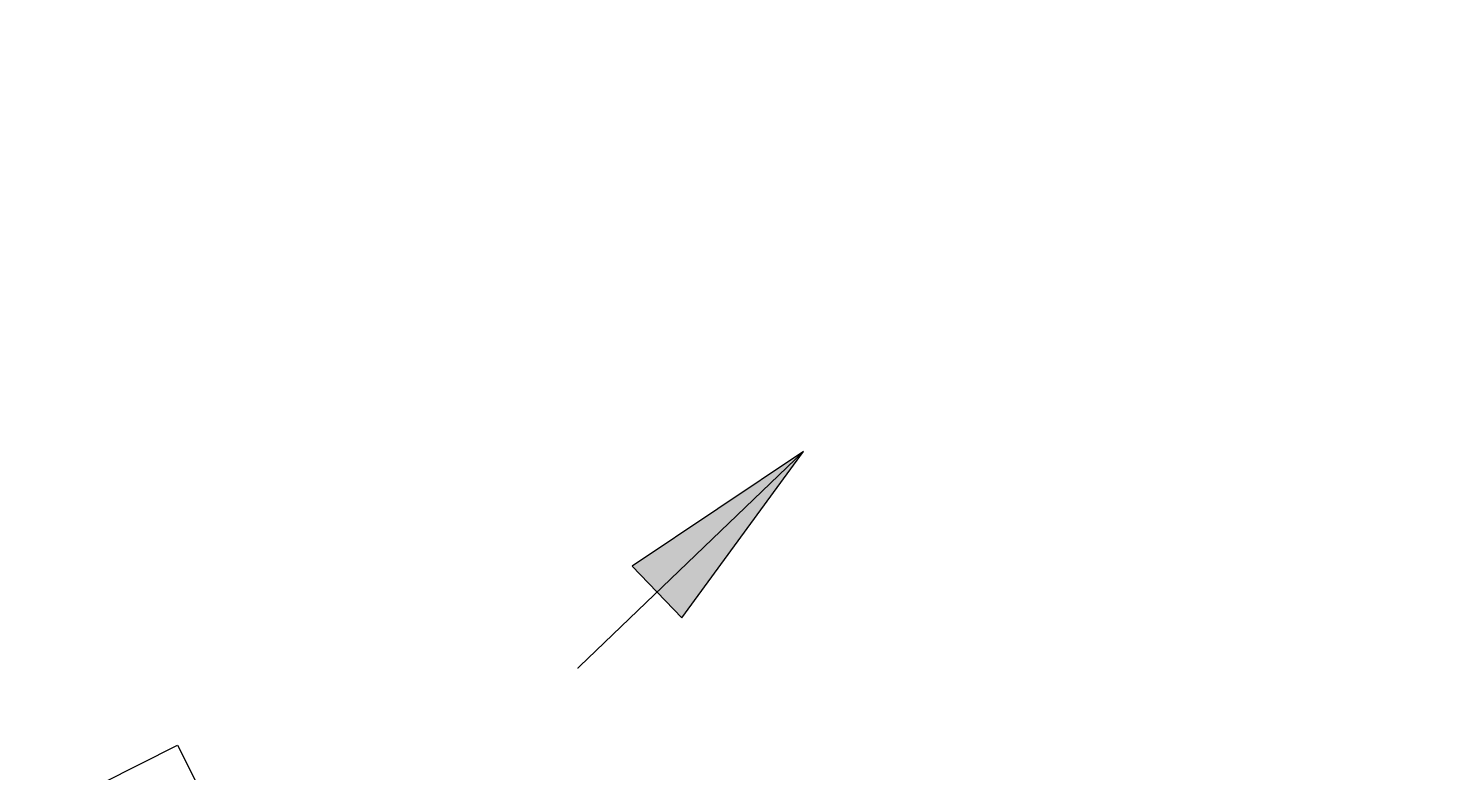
# Model space of a CAD drawing. Header units: metres. Extents: x 2682525 to 2683550, y 1250555 to 1251328.
# Drawn here: x 2683053.805 to 2683054.859, y 1250869.173 to 1250869.722 of the extents above; entities that cross this region are included whole.
import ezdxf

# ---------------------------------------------------------------- set-up
doc = ezdxf.new("R2010")
doc.units = ezdxf.units.M
doc.header["$PDMODE"] = 2
doc.header["$PDSIZE"] = -2
doc.linetypes.add('Achse', pattern=[10, 5, -2.5, 0, -2.5])
doc.linetypes.add('Verdeckt 0_75', pattern=[1.5, 0.75, -0.75])
for name, color, linetype, lineweight, true_color in [('2458 A U1_dwg-1', 9, 'Continuous', 18, 0x808080), ('_22_200 Materialien-Beton', 9, 'Continuous', 18, 0x808080), ('_22_300 Bauteile 3D-Sanitärapparate', 9, 'Continuous', 18, 0x808080), ('_22_300 Bauteile 3D-Wand Aussen', 9, 'Continuous', 18, 0x808080), ('_22_800 Beschriftung-1_20-Vermassung', 9, 'Continuous', 18, 0x808080), ('A-DETL-____-MBND-1', 7, 'Continuous', 18, 0xbf6000), ('A-DETL-____-MBND-3', 7, 'Verdeckt 0_75', 25, 0xbf6000), ('Bemassung', 9, 'Continuous', 18, 0x808080), ('P-PIPE-____-OTLN-1', 7, 'Continuous', 18, 0xbf6000)]:
    doc.layers.add(name, color=color, linetype=linetype, lineweight=lineweight, true_color=true_color)
for name, color, linetype, lineweight in [('A-____-____-DIMS', 7, 'Continuous', 9), ('A-DETL-____-MBND-2', 7, 'Verdeckt 0_75', 25), ('Bemassung-1', 7, 'Continuous', 18), ('G-____-____-DIMS', 7, 'Continuous', 9), ('G-____-____-TEXT', 7, 'Continuous', 9), ('P-PIPE-____-CNTR-1', 7, 'Achse', 25), ('P-PIPE-____-OTLN-2', 7, 'Continuous', 25)]:
    doc.layers.add(name, color=color, linetype=linetype, lineweight=lineweight)
doc.styles.add('Arial_3', font='arial.ttf', dxfattribs={"height": 125})
doc.styles.add('Arial_31', font='arial.ttf', dxfattribs={"width": 0.9, "height": 200})
doc.styles.add('ISOCP_2', font='isocp___.ttf', dxfattribs={"height": 125.8608217592593})
doc.dimstyles.new('2_0_mm_-_Arial', dxfattribs={"dimscale": 304.8, "dimtxt": 204.051879991394, "dimasz": 0.2460629921259842, "dimexe": 0.3280839895013123, "dimexo": 0.3280840109072179, "dimgap": 0.08202099737532807, "dimtad": 1, "dimdec": 1, "dimlfac": 0.001, "dimrnd": 0.09999999999999999, "dimzin": 0, "dimdsep": 46, "dimtxsty": 'Arial_31', "dimblk1": 'OBLIQUE', "dimblk2": 'OBLIQUE', "dimsah": 1, "dimcen": 0.09, "dimdle": 0.3280839895013123, "dimazin": 0, "dimtfac": 1, "dimtdec": 4, "dimtix": 1, "dimtmove": 0, "dimatfit": 3, "dimfxl": 1, "dimtvp": 1, "dimtfill": 1, "dimtolj": 1, "dimtzin": 0, "dimarcsym": 2})
doc.dimstyles.new('2_0_mm_-_Arial_1', dxfattribs={"dimscale": 304.8, "dimtxt": 204.051879991394, "dimasz": 0.2460629921259842, "dimexe": 0.3280839895013123, "dimexo": 0.3280840109072179, "dimgap": 0.08202099737532807, "dimtad": 1, "dimdec": 1, "dimlfac": 0.001, "dimrnd": 0.09999999999999999, "dimzin": 0, "dimdsep": 46, "dimtxsty": 'Arial_31', "dimblk1": 'OBLIQUE', "dimblk2": 'OBLIQUE', "dimsah": 1, "dimcen": 0.09, "dimdle": 0.3280839895013123, "dimazin": 0, "dimtfac": 1, "dimtdec": 4, "dimtix": 1, "dimtmove": 2, "dimatfit": 3, "dimfxl": 1, "dimtvp": 1, "dimtfill": 1, "dimtolj": 1, "dimtzin": 0, "dimarcsym": 2})
pattern_1 = [(18.233, (0, 0), (18.77292067800844, -56.98752011815572), []), (288.233, (0, 0), (63.31313485127099, 20.85671487326738), [])]

# ---------------------------------------------------------------- blocks, each defined once
blk = doc.blocks.new('2458 A U1_dwg_VW_SLASH-9045570-U01 Bodenplatte')
at = {"layer": 'Bemassung'}
for p, q in [((-110377.3278718338, -13557.57313197942), (-110377.3278718338, -13386.86267612273)), ((-110353.1678238682, -13523.26393502597), (-110433.4544725906, -13442.97728630356))]:
    blk.add_line(p, q, dxfattribs=at)
blk = doc.blocks.new('2458 A U1_dwg_VW_SLASH-9045572-U01 Bodenplatte')
at = {"layer": 'Bemassung'}
for p, q in [((-110433.4544725906, -13692.97728630357), (-110353.1656801751, -13773.26607871905)), ((-110377.3278718338, -13734.32608786961), (-110377.3278718338, -13861.34509799774))]:
    blk.add_line(p, q, dxfattribs=at)
blk = doc.blocks.new('2458 A U1_dwg_VW_SLASH-9045573-U01 Bodenplatte')
at = {"layer": 'Bemassung'}
for p, q in [((-110377.3278718338, -13557.57313197947), (-110377.3278718338, -13386.86267612273)), ((-110353.1678238682, -13523.26393502593), (-110433.4544725906, -13442.97728630356))]:
    blk.add_line(p, q, dxfattribs=at)
blk = doc.blocks.new('2458 A U1_dwg_VW_SLASH-9045575-U01 Bodenplatte')
at = {"layer": 'Bemassung'}
for p, q in [((-110433.4544725906, -13692.97728630357), (-110353.1656801751, -13773.26607871906)), ((-110377.3278718338, -13734.32608786959), (-110377.3278718338, -13861.34509799774))]:
    blk.add_line(p, q, dxfattribs=at)
blk = doc.blocks.new('2458 A U1_dwg_VW_SLASH-9045632-U01 Bodenplatte')
at = {"layer": 'Bemassung'}
for p, q in [((-111018.0296647685, -12919.47795186937), (-111130.2828662819, -13031.73115338273)), ((-110974.1562655252, -12975.60455262605), (-111186.3974764627, -12975.60455262605))]:
    blk.add_line(p, q, dxfattribs=at)
blk = doc.blocks.new('2458 A U1_dwg_VW_SLASH-9045912-U01 Bodenplatte')
at = {"layer": 'Bemassung'}
for p, q in [((-110377.3278718338, -13557.57313197942), (-110377.3278718338, -13386.86267612273)), ((-110353.1678238682, -13523.26393502597), (-110433.4544725906, -13442.97728630356))]:
    blk.add_line(p, q, dxfattribs=at)
blk = doc.blocks.new('2458 A U1_dwg_VW_SLASH-9045914-U01 Bodenplatte')
at = {"layer": 'Bemassung'}
for p, q in [((-110433.4544725906, -13692.97728630357), (-110353.1656801751, -13773.26607871905)), ((-110377.3278718338, -13734.32608786961), (-110377.3278718338, -13861.34509799774))]:
    blk.add_line(p, q, dxfattribs=at)
blk = doc.blocks.new('2458 A U1_dwg_VW_SLASH-9045915-U01 Bodenplatte')
at = {"layer": 'Bemassung'}
for p, q in [((-110377.3278718338, -13557.57313197947), (-110377.3278718338, -13386.86267612273)), ((-110353.1678238682, -13523.26393502593), (-110433.4544725906, -13442.97728630356))]:
    blk.add_line(p, q, dxfattribs=at)
blk = doc.blocks.new('2458 A U1_dwg_VW_SLASH-9045917-U01 Bodenplatte')
at = {"layer": 'Bemassung'}
for p, q in [((-110433.4544725906, -13692.97728630357), (-110353.1656801751, -13773.26607871906)), ((-110377.3278718338, -13734.32608786959), (-110377.3278718338, -13861.34509799774))]:
    blk.add_line(p, q, dxfattribs=at)
blk = doc.blocks.new('2458 A U1_dwg_VW_SLASH-9045974-U01 Bodenplatte')
at = {"layer": 'Bemassung'}
for p, q in [((-111018.0296647685, -12919.47795186937), (-111130.2828662819, -13031.73115338273)), ((-110974.1562655252, -12975.60455262605), (-111186.3974764627, -12975.60455262605))]:
    blk.add_line(p, q, dxfattribs=at)
blk = doc.blocks.new('2458 A U1_dwg-9041719-U01 Bodenplatte')
at = {"layer": '_22_200 Materialien-Beton'}
h = blk.add_hatch(dxfattribs=at)
h.set_pattern_fill('FP_1', color=256, style=0, pattern_type=2)
h.set_pattern_definition(pattern_1)
h.paths.add_polyline_path([(-110774.1562655253, -13749.10388706024), (-110774.1562655253, -11212.17037841453), (-110830.9312971743, -11155.39534676557), (-111074.1562655254, -11398.6203151166), (-111074.1562655253, -13449.10388706025), (-110790.3316361676, -13732.92851641797)])
h = blk.add_hatch(dxfattribs=at)
h.set_pattern_fill('FP_1', color=256, style=0, pattern_type=2)
h.set_pattern_definition(pattern_1)
h.paths.add_polyline_path([(-110774.1562655253, -13749.10388706024), (-110774.1562655253, -11212.17037841453), (-110830.9312971743, -11155.39534676557), (-111074.1562655254, -11398.6203151166), (-111074.1562655253, -13449.10388706025), (-110790.3316361676, -13732.92851641797)])
h = blk.add_hatch(dxfattribs=at)
h.set_pattern_fill('FP_1', color=256, style=0, pattern_type=2)
h.set_pattern_definition(pattern_1)
h.paths.add_polyline_path([(-110774.1562655253, -13749.10388706025), (-110362.5471169907, -13749.10388706024), (-110612.5882133938, -13499.10388706024), (-110774.1562655253, -13499.10388706024), (-110774.1562655253, -13614.25589403903)])
h.paths.add_polyline_path([(-110228.1699675613, -13749.10388706024), (-109024.2550660991, -13749.10388706021), (-109024.2550660991, -13499.10388706023), (-110228.1678238682, -13499.10388706024), (-110228.1699675613, -13733.84203601242)])
h.paths.add_polyline_path([(-110353.1657935156, -13581.73038382093), (-110353.1678238682, -13499.10388706024), (-110435.8057789931, -13499.10388706024), (-110353.9129625797, -13580.98335904137)])
h = blk.add_hatch(dxfattribs=at)
h.set_pattern_fill('FP_1', color=256, style=0, pattern_type=2)
h.set_pattern_definition(pattern_1)
h.paths.add_polyline_path([(-110774.1562655253, -13749.10388706025), (-110362.5471169907, -13749.10388706024), (-110612.5882133938, -13499.10388706024), (-110774.1562655253, -13499.10388706024), (-110774.1562655253, -13614.25589403903)])
h.paths.add_polyline_path([(-110228.1699675613, -13749.10388706024), (-109024.2550660991, -13749.10388706021), (-109024.2550660991, -13499.10388706023), (-110228.1678238682, -13499.10388706024), (-110228.1699675613, -13733.84203601242)])
h.paths.add_polyline_path([(-110353.1657935156, -13581.73038382093), (-110353.1678238682, -13499.10388706024), (-110435.8057789931, -13499.10388706024), (-110353.9129625797, -13580.98335904137)])
for p, q in [((-110353.1678238682, -13499.10388706023), (-110435.8057789931, -13499.10388706023)), ((-110435.8057789931, -13499.10388706023), (-110353.1678238682, -13499.10388706023)), ((-109024.2550660991, -13499.10388706023), (-110228.1678238682, -13499.10388706023)), ((-110228.1678238682, -13499.10388706023), (-109024.2550660991, -13499.10388706023))]:
    blk.add_line(p, q, dxfattribs=at)
at = {"layer": '_22_200 Materialien-Beton', "flags": 128}
for points in [[(-111074.1562655252, -13449.10388706024), (-111574.1562655252, -13449.10388706024), (-111074.1562655252, -13449.10388706024), (-111074.1562655252, -11398.62031511659), (-112139.1562655267, -11398.62031511659), (-112139.1562655267, -8738.618812831923), (-109024.2550660989, -8738.618812831923), (-109024.2550660989, -8148.618812577069), (-109024.2550660989, -8738.618812831915), (-112139.1562655267, -8738.618812831915), (-112139.1562655267, -11398.62031511659), (-111074.1562655252, -11398.62031511659)], [(-110612.5882133938, -13499.10388706023), (-110774.1562655253, -13499.10388706023)]]:
    blk.add_lwpolyline(points, close=True, dxfattribs=at)
for points in [[(-110362.5471169907, -13749.10388706021), (-110774.1562655253, -13749.10388706021), (-110774.1562655253, -11212.17037841453)], [(-110774.1562655253, -11212.17037841453), (-110774.1562655253, -13749.10388706024), (-110362.5471169907, -13749.10388706024)]]:
    blk.add_lwpolyline(points, dxfattribs=at)
at = {"layer": '_22_300 Bauteile 3D-Sanitärapparate'}
blk.add_line((-109924.1562655254, -13399.10388706022), (-110228.1678238682, -13399.10388706022), dxfattribs=at)
blk.add_line((-109924.1562655254, -13399.10388706022), (-110228.1678238682, -13399.10388706022), dxfattribs=at)
at = {"layer": '_22_300 Bauteile 3D-Sanitärapparate', "flags": 128}
blk.add_lwpolyline([(-110353.1678238682, -13399.10388706022), (-110524.1562655254, -13399.10388706022), (-110524.1562655254, -12799.10388706021), (-110353.1678238682, -12799.10388706021)], dxfattribs=at)
blk.add_lwpolyline([(-110353.1678238682, -13399.10388706022), (-110524.1562655254, -13399.10388706022), (-110524.1562655254, -12799.10388706021), (-110353.1678238682, -12799.10388706021)], dxfattribs=at)
at = {"layer": '_22_300 Bauteile 3D-Wand Aussen'}
for p, q in [((-110353.1678238682, -13499.10388706023), (-110435.8057789931, -13499.10388706023)), ((-110435.8057789931, -13499.10388706023), (-110353.1678238682, -13499.10388706023)), ((-109024.2550660991, -13499.10388706023), (-110228.1678238682, -13499.10388706023))]:
    blk.add_line(p, q, dxfattribs=at)
at = {"layer": '_22_300 Bauteile 3D-Wand Aussen', "flags": 128}
for points in [[(-111074.1562655252, -13449.10388706024), (-111574.1562655252, -13449.10388706024), (-111074.1562655252, -13449.10388706024), (-111074.1562655252, -11398.62031511659), (-112139.1562655267, -11398.62031511659), (-112139.1562655267, -8738.618812831923), (-109024.2550660989, -8738.618812831923), (-109024.2550660989, -8148.618812577069), (-109024.2550660989, -8738.618812831886), (-112139.1562655267, -8738.618812831886), (-112139.1562655267, -11398.62031511659), (-111074.1562655252, -11398.62031511659)], [(-110612.5882133938, -13499.10388706023), (-110774.1562655253, -13499.10388706023)]]:
    blk.add_lwpolyline(points, close=True, dxfattribs=at)
for points in [[(-110362.5471169907, -13749.10388706023), (-110774.1562655253, -13749.10388706023), (-110774.1562655253, -11212.17037841453)], [(-110774.1562655253, -11212.17037841453), (-110774.1562655253, -13749.10388706024), (-110362.5471169907, -13749.10388706024)], [(-110228.1678238682, -13499.10388706023), (-109024.2550660991, -13499.10388706023), (-109024.2550660991, -11388.61881199429), (-109024.2550660991, -13499.10388706024)]]:
    blk.add_lwpolyline(points, dxfattribs=at)
at = {"layer": '_22_800 Beschriftung-1_20-Vermassung', "flags": 128}
for points in [[(-110228.1678238682, -13253.11544540309), (-110224.1562655253, -13249.10388706021), (-110224.1562655253, -13549.10388706022), (-110224.1562655253, -13249.10388706021)], [(-110153.4455874066, -13319.81456517885), (-110224.1562655252, -13249.1038870602)]]:
    blk.add_lwpolyline(points, close=True, dxfattribs=at)
at = {"layer": 'Bemassung'}
for p, q in [((-110377.3278718339, -13499.10388706024), (-110377.3278718339, -13557.57313197949)), ((-110377.3278718339, -13557.57313197949), (-110377.3278718339, -13499.10388706024))]:
    blk.add_line(p, q, dxfattribs=at)
at = {"layer": 'Bemassung', "flags": 128}
for points in [[(-110377.3278718339, -13274.62146518524), (-110377.3278718339, -13386.86267612274), (-110377.3278718339, -11608.9957404661)], [(-110377.3278718339, -11608.9957404661), (-110377.3278718339, -13386.86267612274), (-110377.3278718339, -13274.62146518524)]]:
    blk.add_lwpolyline(points, dxfattribs=at)
for points in [[(-111074.1562655252, -12875.60455262607), (-111074.1562655252, -13446.10388706024)], [(-110435.8057789931, -13499.10388706024), (-110380.3278718337, -13499.10388706024)], [(-110435.8057789931, -13499.10388706024), (-110380.3278718337, -13499.10388706024)], [(-110377.3278718339, -13734.32608786962), (-110377.3278718339, -13749.10388706025)], [(-110477.3278718338, -13749.10388706024), (-110379.3719843205, -13749.10388706024), (-110477.3278718338, -13749.10388706024), (-110379.3719843205, -13749.10388706024)]]:
    blk.add_lwpolyline(points, close=True, dxfattribs=at)
for name in ['2458 A U1_dwg_VW_SLASH-9045632-U01 Bodenplatte', '2458 A U1_dwg_VW_SLASH-9045974-U01 Bodenplatte', '2458 A U1_dwg_VW_SLASH-9045570-U01 Bodenplatte', '2458 A U1_dwg_VW_SLASH-9045573-U01 Bodenplatte', '2458 A U1_dwg_VW_SLASH-9045912-U01 Bodenplatte', '2458 A U1_dwg_VW_SLASH-9045915-U01 Bodenplatte', '2458 A U1_dwg_VW_SLASH-9045572-U01 Bodenplatte', '2458 A U1_dwg_VW_SLASH-9045575-U01 Bodenplatte', '2458 A U1_dwg_VW_SLASH-9045914-U01 Bodenplatte', '2458 A U1_dwg_VW_SLASH-9045917-U01 Bodenplatte']:
    blk.add_blockref(name, (0, 0))
at = {"layer": 'Bemassung-1', "insert": (-110484.3611478014, -13624.1038870602), "char_height": 125.8608217592593, "width": 236.8473635522664, "attachment_point": 2, "rotation": 90, "line_spacing_factor": 1.478621465017729, "style": 'ISOCP_2'}
blk.add_mtext('25', dxfattribs=at)
blk.add_mtext('25', dxfattribs=at)
blk = doc.blocks.new('PE-HD_Abzweigung - Standard-9019924-U01 Bodenplatte')
at = {"layer": 'A-DETL-____-MBND-3'}
for points in [[(-110290.150178193, -13833.82204201042), (-110236.2842697868, -13833.18822431212), (-110228.1699675614, -13832.5619839572), (-110228.1700385898, -13532.63265318908), (-110233.3211463964, -13533.10174324462), (-110252.7421521955, -13533.61220414284), (-110300.6028243852, -13533.85626642512), (-110344.7944116048, -13533.25719184422), (-110353.1656801751, -13532.95577592775), (-110353.1656801751, -13581.73049201468), (-110290.150178193, -13733.84203601242), (-110343.9591521991, -13755.4240416174), (-110353.1656801751, -13758.65653683011), (-110353.1656801751, -13832.58268564429), (-110344.7944116048, -13833.19385733181), (-110327.981454411, -13833.56155940413), (-110290.4091376288, -13833.82140387811)], [(-110353.1656801751, -13758.48344790481), (-110348.920429579, -13757.24397578459), (-110320.538139599, -13746.24704118198), (-110290.150178193, -13733.84203601242), (-110353.9129625797, -13580.98335904137), (-110387.8794848534, -13547.02362892676), (-110393.3636758017, -13553.37811108385), (-110420.136384472, -13580.98335904137), (-110462.9599932981, -13623.34393771855), (-110476.2616695197, -13635.41197843443), (-110353.3662982827, -13758.28286991409)]]:
    blk.add_hatch(color=256, dxfattribs=at).paths.add_polyline_path(points)
at = {"layer": 'A-DETL-____-MBND-2'}
for p, q in [((-110353.1678238682, -13532.63231680674), (-110353.1678238682, -13581.80178442477)), ((-110290.6678238681, -13832.57233480072), (-110290.6678238681, -13532.63231680672)), ((-110228.1678238683, -13832.57233480074), (-110228.1678238683, -13532.63231680674)), ((-110353.1137344988, -13581.7793945031), (-110387.8852898005, -13547.01479233992)), ((-110290.6678238681, -13732.59232880272), (-110432.0750442895, -13591.21338505723)), ((-110476.2647987788, -13635.41197777456), (-110353.1588959468, -13758.49326357703)), ((-110353.1678238682, -13758.47171282806), (-110353.1678238682, -13832.57233480074))]:
    blk.add_line(p, q, dxfattribs=at)
for centre, major_axis, ratio, start_param, end_param in [((-110290.6678238681, -13532.63231680672), (62.49999999999677, 0), 0.01999600119960337, 0.008282425498080974, 3.149875079087866), ((-110290.6678238681, -13532.63231680672), (62.50000000001121, 0), 0.01999600119959876, 3.149875079087868, 6.291467732677669), ((-110432.0750442895, -13591.21338505723), (44.18975448912788, 44.19859271731877), 0.01999517322623694, 6.274900882260734, 9.416493535857738), ((-110432.0750442895, -13591.21338505723), (44.18975448911333, 44.19859271731693), 0.01999517322621888, 3.133308228670961, 6.274900882253545), ((-110290.6678238681, -13832.57233480072), (62.50000000001133, 0), 0.01999600119959872, 0.008282425498082903, 3.149875079087868), ((-110290.6678238681, -13832.57233480072), (62.49999999999665, 0), 0.01999600119963252, 3.149875079087854, 6.291467732677655)]:
    blk.add_ellipse(centre, major_axis=major_axis, ratio=ratio, start_param=start_param, end_param=end_param, dxfattribs=at)
for points, knots in [([(-110291.1854695433, -13731.34262159304), (-110293.8112183917, -13724.968843835), (-110299.10360381, -13712.24545449531), (-110306.9812863821, -13693.21019144112), (-110314.8175106456, -13674.29512164747), (-110321.2838351599, -13658.7006514372), (-110326.3807245657, -13646.36545395413), (-110330.1762812046, -13637.23220867282), (-110333.2830313535, -13629.71494430663), (-110335.720573181, -13623.77904323446), (-110337.5562672698, -13619.41915872883), (-110339.3525776802, -13615.09639891781), (-110341.0905505662, -13610.8018645804), (-110342.5181492149, -13607.31870662079), (-110343.5093904784, -13604.95829612046), (-110344.073310946, -13603.63475660221), (-110344.4957913156, -13602.65967944909), (-110344.9140700906, -13601.68709465957), (-110345.461802181, -13600.37710908456), (-110346.3982449808, -13598.07698911722), (-110347.6758253305, -13594.83673761404), (-110348.8741645125, -13591.86202572315), (-110349.7744209783, -13589.7566608595), (-110350.4166498539, -13588.35740760665), (-110351.0148823253, -13587.11738951307), (-110351.7372267581, -13585.60890081351), (-110352.7512667622, -13583.45398860663), (-110353.1678562254, -13582.28252644726), (-110353.1678267498, -13581.80180593887)], [0, 0, 0, 0, 0.1111111111111111, 0.2222222222222222, 0.3333333333333333, 0.4444444444444444, 0.5, 0.5555555555555556, 0.6111111111111112, 0.6388888888888888, 0.6666666666666666, 0.6944444444444444, 0.7222222222222222, 0.75, 0.7638888888888888, 0.7708333333333333, 0.7777777777777778, 0.7847222222222223, 0.7916666666666667, 0.8055555555555556, 0.8333333333333333, 0.861111111111111, 0.875, 0.8888888888888888, 0.9027777777777777, 0.9166666666666666, 0.9444444444444444, 0.9973039770543993, 0.9973039770543993, 0.9973039770543993, 0.9973039770543993]), ([(-110353.165680175, -13581.73049201466), (-110353.1361489676, -13582.34752793635), (-110352.6372392559, -13583.73763775614), (-110351.5061902743, -13586.16667222593), (-110350.7364120223, -13587.78967629534), (-110350.1040079862, -13589.11219184381), (-110349.429271608, -13590.58992515039), (-110348.4880137872, -13592.7942760414), (-110347.2422493695, -13595.88348257939), (-110345.9213253678, -13599.22837491489), (-110344.9561438998, -13601.59787616486), (-110344.3923862289, -13602.94655091384), (-110343.9622444713, -13603.94777547684), (-110343.5281418329, -13604.95091126894), (-110342.949158971, -13606.31081462373), (-110341.9325570705, -13608.73245111784), (-110340.4712956274, -13612.29687825213), (-110338.6961557254, -13616.68114170378), (-110336.8648223226, -13621.08845449801), (-110334.9964145857, -13625.52731673648), (-110332.518982669, -13631.55952100306), (-110329.367342633, -13639.18515914354), (-110325.5250678372, -13648.43119203273), (-110320.3747283234, -13660.89542949161), (-110313.8559423466, -13676.61655287593), (-110305.9766675817, -13695.63555577401), (-110298.073828777, -13714.73155134624), (-110292.7759270412, -13727.46825825437), (-110290.1501781928, -13733.84203601241)], [0, 0, 0, 0, 0.05555555555555555, 0.08333333333333333, 0.09722222222222221, 0.1111111111111111, 0.125, 0.1388888888888889, 0.1666666666666667, 0.1944444444444444, 0.2083333333333333, 0.2152777777777778, 0.2222222222222222, 0.2291666666666667, 0.2361111111111111, 0.25, 0.2777777777777778, 0.3055555555555556, 0.3333333333333333, 0.361111111111111, 0.3888888888888888, 0.4444444444444444, 0.5, 0.5555555555555556, 0.6666666666666666, 0.7777777777777778, 0.8888888888888888, 1, 1, 1, 1]), ([(-110353.165680175, -13758.48344790479), (-110353.2285746149, -13758.32386875142), (-110350.5436250361, -13756.86894381608), (-110338.0161833797, -13751.18118723043), (-110321.0654000371, -13743.87745642776), (-110304.2910932113, -13736.78222693213), (-110295.5487516905, -13733.16727948113), (-110291.1854695433, -13731.34262159304)], [0, 0, 0, 0, 0.2222222222222222, 0.4444444444444444, 0.7222222222222222, 0.8611111111111112, 1, 1, 1, 1]), ([(-110290.1501781928, -13733.84203601241), (-110293.6408039106, -13735.30176232288), (-110300.644201813, -13738.16932713844), (-110310.9010340987, -13742.36480324899), (-110320.6659347271, -13746.30600155567), (-110329.664064584, -13749.89343761934), (-110337.6139509723, -13753.00957016025), (-110345.3309291373, -13755.96176391342), (-110351.456817892, -13758.17589631833), (-110353.118509345, -13758.59152445451), (-110353.165680175, -13758.48344790479)], [0, 0, 0, 0, 0.1111111111111111, 0.2222222222222222, 0.3333333333333333, 0.4444444444444444, 0.5555555555555556, 0.6666666666666666, 0.8333333333333333, 1, 1, 1, 1])]:
    blk.add_open_spline(points, degree=3, knots=knots, dxfattribs=at)
blk.add_open_spline([(-110353.1678267485, -13581.80178814136), (-110353.1678249018, -13581.77727599078), (-110353.1671129308, -13581.75351058614), (-110353.165680175, -13581.73049201466)], degree=3, dxfattribs=at)
blk = doc.blocks.new('PE-HD_Bogen - Standard-9019949-U01 Bodenplatte')
at = {"layer": 'A-DETL-____-MBND-3'}
for points in [[(-110533.7834317813, -13489.49182249011), (-110523.4117034961, -13476.98799773793), (-110515.8774602003, -13463.20768500622), (-110511.6941481237, -13449.08998983461), (-110511.1468530709, -13435.59700981842), (-110514.2728722955, -13423.64826924758), (-110520.8591727531, -13414.05805504574), (-110540.89706015, -13394.173743021), (-110534.6716356849, -13403.23849105388), (-110531.5456164604, -13415.18723162473), (-110532.0929115131, -13428.68021164091), (-110536.2762235898, -13442.79790681253), (-110543.8104668856, -13456.57821954424), (-110554.1821951708, -13469.08204429641), (-110536.2762235898, -13486.9976846386)], [(-110533.2975976034, -13489.97770839922), (-110495.3185092098, -13451.09033333291), (-110490.0087024533, -13444.91181027446), (-110520.0836847335, -13415.18723162473), (-110514.2728722955, -13423.64826924758), (-110511.1468530709, -13435.59700981842), (-110512.2868837659, -13451.09033333291), (-110516.8164017817, -13464.92503180813), (-110524.6730556875, -13478.50864370148), (-110533.5605812934, -13489.714738684)], [(-110504.4444849879, -13518.8250505035), (-110466.6255882166, -13480.11417249162), (-110461.1555898378, -13473.75915237875), (-110490.0087024533, -13444.91181027446), (-110491.2813481215, -13446.6422415372), (-110509.3160645732, -13465.69159218848), (-110533.2975976034, -13489.97770839922), (-110521.8912194323, -13501.38180533872)], [(-110587.6851684523, -13512.15179156872), (-110574.1874209425, -13511.59670738739), (-110560.0668771891, -13507.40660885751), (-110544.7653448496, -13498.60525749306), (-110533.7834317813, -13489.49182249011), (-110554.1821951708, -13469.08204429641), (-110566.6845923029, -13479.45726607574), (-110580.4656405786, -13486.99683066382), (-110594.586184332, -13491.18692919369), (-110608.0839318417, -13491.74201337501), (-110620.0390339211, -13488.62425513816), (-110629.6367701201, -13482.04612455461), (-110608.0839318417, -13503.24688670171), (-110599.6402705317, -13509.03403333186), (-110589.8136490933, -13511.59670738739)], [(-110549.5344238153, -13562.15700008131), (-110547.7956337423, -13560.87534772576), (-110535.9548781373, -13549.82447839431), (-110504.4444849879, -13518.8250505035), (-110533.5605812934, -13490.23936738602), (-110572.0170162134, -13527.82161213763), (-110578.3875364308, -13533.30965797703), (-110555.0235674623, -13556.66895424191)]]:
    blk.add_hatch(color=256, dxfattribs=at).paths.add_polyline_path(points)
h = blk.add_hatch(color=256, dxfattribs=at)
h.paths.add_polyline_path([(-110594.6001037029, -13491.1875016168), (-110594.586184332, -13491.18692919369), (-110594.5575844805, -13491.17490598645)])
h.paths.add_polyline_path([(-110580.4802021997, -13487.00115164668), (-110580.4656405786, -13486.99683066382), (-110573.5890863432, -13483.23469125585)])
h.paths.add_polyline_path([(-110566.698803824, -13479.46504115051), (-110566.6845923029, -13479.45726607574), (-110566.6943993729, -13479.46138890955)])
h.paths.add_polyline_path([(-110554.1950881, -13469.09274360459), (-110554.1821951708, -13469.08204429641), (-110549.006844896, -13462.842807104)])
h.paths.add_polyline_path([(-110543.8211625911, -13456.59111394565), (-110543.8104668856, -13456.57821954424), (-110543.8185068622, -13456.5862612506)])
h.paths.add_polyline_path([(-110536.283993177, -13442.81211757507), (-110536.2762235898, -13442.79790681253), (-110536.2817541778, -13442.80457431308)])
h.paths.add_polyline_path([(-110532.0972254976, -13428.69477032454), (-110532.0929115131, -13428.68021164091), (-110532.0967340605, -13428.68281708773)])
h.paths.add_polyline_path([(-110531.5461808511, -13415.20114607926), (-110531.5456164604, -13415.18723162473), (-110532.0977976615, -13413.08698777166)])
h.paths.add_polyline_path([(-110534.6684120195, -13403.25081303221), (-110534.6716356849, -13403.23849105388), (-110534.6707292948, -13403.247433509)])
h = blk.add_hatch(color=256, dxfattribs=at)
h.paths.add_polyline_path([(-110560.0668771891, -13507.40660885751), (-110560.0668771891, -13507.40800452227), (-110563.7353605786, -13511.59670738739)])
h.paths.add_polyline_path([(-110578.3875364308, -13533.30965797703), (-110576.6487463577, -13532.02800562147), (-110557.5874716959, -13513.97328561563), (-110533.2977053725, -13489.97769211202), (-110534.0520512713, -13489.714738684), (-110546.2859679536, -13499.86737124777), (-110560.0668771891, -13507.40660885751), (-110574.1874209425, -13511.59670738739), (-110587.6851684523, -13512.15179156872), (-110599.6402705317, -13509.03403333186), (-110608.0839318417, -13503.58397424341), (-110579.6318769175, -13532.02800562147)])
at = {"layer": 'A-DETL-____-MBND-2'}
for p, q in [((-110520.8424888936, -13414.0747353167), (-110541.2412522831, -13393.66495712301)), ((-110552.27117911, -13471.04128899982), (-110585.4473531312, -13437.84720070331)), ((-110461.1552529975, -13473.75948285283), (-110490.0083656129, -13444.91214074856)), ((-110552.27117911, -13471.04128899982), (-110505.3450068264, -13517.95807623001)), ((-110629.6534539796, -13482.02944428366), (-110609.2546905902, -13502.43922247735)), ((-110578.3878732711, -13533.30932750295), (-110549.5347606557, -13562.15666960723))]:
    blk.add_line(p, q, dxfattribs=at)
at = {"layer": 'A-DETL-____-MBND-2', "flags": 128}
for points in [[(-110520.8591727531, -13414.05805504575), (-110507.6082771644, -13427.31301828673), (-110491.9731870657, -13442.9476860539), (-110490.0087024532, -13444.91181027447)], [(-110578.3875364307, -13533.30965797703), (-110594.1784468518, -13517.51972286433), (-110607.818072446, -13503.8765577946), (-110609.2380067307, -13502.45590274832)]]:
    blk.add_lwpolyline(points, dxfattribs=at)
at = {"layer": 'A-DETL-____-MBND-2'}
for centre, major_axis, ratio, start_param, end_param in [((-110585.4473531312, -13437.84720070331), (44.20610084828579, 44.18224358032273), 0.7071067811866492, 4.712922806462963, 7.854515460052598), ((-110585.4473531312, -13437.84720070331), (44.20610084827459, 44.18224358033576), 0.7071067811864702, 1.571330152872817, 4.712922806462769), ((-110505.3450068264, -13517.95807623001), (44.18975382909497, 44.19859337719522), 0.01999697506859442, 0.0003775475253117216, 1.57117387432021), ((-110505.3450068264, -13517.95807623001), (44.18975382909406, 44.19859337719397), 0.01999697506830966, 4.71276652790983, 6.283185307179512), ((-110505.3450068264, -13517.95807623001), (44.18975382910862, 44.19859337719398), 0.01999697506830636, 1.571173874320207, 3.141592653589728), ((-110505.3450068264, -13517.95807623001), (44.18975382910937, 44.19859337719355), 0.01999697506842681, 3.14197020111494, 4.712766527909835)]:
    blk.add_ellipse(centre, major_axis=major_axis, ratio=ratio, start_param=start_param, end_param=end_param, dxfattribs=at)
blk = doc.blocks.new('PE-HD_Bogen - Standard-V82-U01 Bodenplatte')
at = {"layer": 'A-DETL-____-MBND-3'}
for points in [[(-110604.7669710289, -13418.51715071213), (-110593.301649564, -13404.02792452967), (-110586.0740492877, -13389.62568559756), (-110582.6589796028, -13378.12020341298), (-110582.274669246, -13363.9714340733), (-110585.2228088104, -13352.67222485124), (-110592.2490895119, -13342.65333468037), (-110604.9501646335, -13329.92164360882), (-110595.021244899, -13342.86849786078), (-110588.7815373548, -13357.94399227653), (-110586.8494965327, -13375.58542007076), (-110589.5952124986, -13392.23819289141), (-110595.5311373588, -13406.01683931905), (-110604.9202111329, -13418.36382786245)], [(-110584.6801394256, -13438.61482868458), (-110574.3032890966, -13426.11451729149), (-110566.7626649294, -13412.33587086387), (-110562.5721479995, -13398.21788138542), (-110562.0173151106, -13384.722666508), (-110565.1359772071, -13372.76990282369), (-110571.715602621, -13363.17415142465), (-110590.4817563758, -13345.00255518401), (-110585.2228088104, -13352.67222485124), (-110582.1041467139, -13364.62498853555), (-110582.6589796028, -13378.12020341298), (-110586.8494965326, -13392.23819289144), (-110595.0296777453, -13406.78727176902), (-110604.7669710289, -13418.51715071213), (-110586.6562654819, -13436.63763557142)], [(-110658.6713593876, -13441.15087920905), (-110645.175846962, -13440.60333150034), (-110631.0555973809, -13436.42043647177), (-110615.0581178711, -13427.05073355766), (-110605.1220625637, -13418.51715071216), (-110619.487312126, -13428.88725150696), (-110632.9963705692, -13434.47861531617), (-110649.1731351178, -13436.60388491247), (-110665.3487500285, -13434.46988295003), (-110680.4208738768, -13428.22203813604), (-110693.3372767792, -13418.30998803744), (-110674.8690103635, -13435.11059908481), (-110670.6224377882, -13438.0257651265), (-110659.3226872693, -13440.98056203207)], [(-110638.5845277843, -13461.2485571815), (-110625.0890153587, -13460.70100947279), (-110610.9687657776, -13456.51811444419), (-110595.0296777453, -13447.19683067314), (-110584.6801394256, -13438.61482868458), (-110604.9740219015, -13418.68884059289), (-110617.9208761535, -13429.24142391733), (-110633.6519993181, -13437.18957845414), (-110647.2645319028, -13440.68807482964), (-110659.3226872693, -13440.98056203207), (-110670.6224377882, -13438.0257651265), (-110678.270869676, -13433.38577644116), (-110658.6713593876, -13452.53845166422), (-110650.5356061849, -13458.12344309895), (-110640.6784627327, -13460.70100947277)], [(-110649.1731351177, -13436.6038849125), (-110649.189378751, -13436.59952774458), (-110657.2526517562, -13435.53797771473)]]:
    blk.add_hatch(color=256, dxfattribs=at).paths.add_polyline_path(points)
at = {"layer": 'A-DETL-____-MBND-2'}
for p, q in [((-110571.715602621, -13363.17415142461), (-110591.8024342243, -13343.07647345218)), ((-110649.1562654817, -13374.10388718915), (-110615.9217034692, -13407.35639500495)), ((-110680.2146359208, -13431.44096061283), (-110660.1278043176, -13451.53863858526))]:
    blk.add_line(p, q, dxfattribs=at)
at = {"layer": 'A-DETL-____-MBND-2', "flags": 128}
for points in [[(-110693.3385090621, -13329.89778634087), (-110674.7238927796, -13317.07278660044), (-110652.7647228393, -13311.70814185745), (-110630.3335232064, -13314.50561227089), (-110610.3645650163, -13325.0992550102), (-110604.9501646335, -13329.92164360886)], [(-110693.36236633, -13418.2861307695), (-110706.1873660705, -13399.67151448702), (-110711.5520108135, -13377.71234454666), (-110708.7545404001, -13355.28114491373), (-110698.1608976607, -13335.31218672365), (-110693.3385090621, -13329.89778634087)], [(-110604.9501646335, -13329.92164360886), (-110592.1251648931, -13348.53625989132), (-110586.7605201501, -13370.49542983161), (-110589.5579905635, -13392.92662946455), (-110600.1516333028, -13412.89558765469), (-110604.9740219015, -13418.30998803746)], [(-110604.9501646335, -13329.92164360882), (-110602.0598770409, -13332.81349188195), (-110593.7612093527, -13341.11664063592), (-110591.8024342243, -13343.07647345215)], [(-110604.9740219015, -13418.30998803746), (-110623.588638184, -13431.13498777788), (-110645.5478081243, -13436.49963252085), (-110667.9790077572, -13433.70216210745), (-110687.9479659473, -13423.1085193681), (-110693.36236633, -13418.2861307695)], [(-110680.2146359209, -13431.44096061279), (-110689.3765041442, -13422.27414521781), (-110693.2710742476, -13418.37747214735), (-110693.3623663301, -13418.28613076947)]]:
    blk.add_lwpolyline(points, dxfattribs=at)
at = {"layer": 'A-DETL-____-MBND-2'}
for radius, start, end in [(62.49999999999498, 314.9845350567345, 134.9845350567443), (62.50000000001556, 134.9845350567349, 314.9845350567251)]:
    blk.add_arc((-110649.1562654817, -13374.10388718915), radius, start, end, dxfattribs=at)
for major_axis, ratio, start_param, end_param in [((44.2061008482798, 44.18224358032955), 0.7071067811865894, 4.712388980384368, 7.853981633974312), ((44.20610084829262, 44.18224358033129), 0.707106781186288, 1.570796326794814, 4.712388980384457)]:
    blk.add_ellipse((-110615.9217034692, -13407.35639500495), major_axis=major_axis, ratio=ratio, start_param=start_param, end_param=end_param, dxfattribs=at)
blk = doc.blocks.new('_Oblique')
at = {"color": 0, "linetype": 'ByBlock', "lineweight": -2}
blk.add_line((-0.5, -0.5), (0.5, 0.5), dxfattribs=at)
blk = doc.blocks.new('*D1807')
at = {"layer": 'A-____-____-DIMS', "color": 0, "lineweight": -2, "transparency": 16777216}
for p, q in [((2683068.897622096, 1250867.009540824), (2683135.861756529, 1250900.785341326)), ((2683053.688199543, 1250859.338114525), (2683068.897622096, 1250867.009540824)), ((2683053.688199543, 1250859.338114525), (2682986.72406511, 1250825.562314023)), ((2683113.74310552, 1250778.098576879), (2683113.932022766, 1250777.724028246)), ((2683098.698719751, 1250770.099947516), (2683098.722600213, 1250770.052601948))]:
    blk.add_line(p, q, dxfattribs=at)
at = {"layer": 'A-____-____-DIMS', "color": 0, "lineweight": -2, "transparency": 16777216, "xscale": 74.99999999999999, "yscale": 74.99999999999999, "zscale": 74.99999999999999}
for p, rotation in [((2683068.897622096, 1250867.009540824), 206.7657572042305), ((2683053.688199543, 1250859.338114525), 26.76575720423048)]:
    blk.add_blockref('_Oblique', p, dxfattribs=dict(at, rotation=rotation))
at = {"layer": 'A-____-____-DIMS', "color": 0, "transparency": 16777216, "insert": (2683004.047613651, 1250976.668747653), "char_height": 200, "width": 911.641014607705, "attachment_point": 5, "rotation": 26.76575720423047, "style": 'Arial_31', "bg_fill": 3, "box_fill_scale": 1.1, "bg_fill_color": 256, "bg_fill_true_color": 13158600, "bg_fill_transparency": 0}
blk.add_mtext('\\A1;0.0', dxfattribs=at)
at = {"layer": 'Defpoints', "color": 0, "transparency": 16777216}
for p in [(2683068.708701911, 1250867.384095282), (2683068.897622096, 1250867.009540824), (2683053.664316143, 1250859.385465919)]:
    blk.add_point(p, dxfattribs=at)
blk = doc.blocks.new('*D1808')
at = {"layer": 'A-____-____-DIMS', "color": 0, "lineweight": -2, "transparency": 16777216}
for p, q in [((2683101.306229421, 1250883.356000871), (2683168.270363854, 1250917.131801374)), ((2683068.897622741, 1250867.009539544), (2683001.933488308, 1250833.233739042)), ((2683146.196746825, 1250794.355752247), (2683146.340630091, 1250794.070488293)), ((2683113.74310552, 1250778.098576879), (2683113.932023411, 1250777.724026967))]:
    blk.add_line(p, q, dxfattribs=at)
at = {"layer": 'A-____-____-DIMS', "color": 0, "transparency": 16777216, "insert": (2682617.72699169, 1250788.948338999), "char_height": 200, "width": 911.641014607705, "attachment_point": 1, "rotation": 26.76575720423047, "line_spacing_factor": 0.9417779076525878, "style": 'Arial_31', "bg_fill": 3, "box_fill_scale": 1.1, "bg_fill_color": 256, "bg_fill_true_color": 13158600, "bg_fill_transparency": 0}
blk.add_mtext('\\A1;0.0', dxfattribs=at)
at = {"layer": 'A-____-____-DIMS', "color": 0, "lineweight": -2, "transparency": 16777216}
blk.add_line((2683068.897622741, 1250867.009539544), (2683101.306229421, 1250883.356000871), dxfattribs=at)
at = {"layer": 'Defpoints', "color": 0, "transparency": 16777216}
for p in [(2683101.162343216, 1250883.641270651), (2683101.306229421, 1250883.356000871), (2683068.708701911, 1250867.384095282)]:
    blk.add_point(p, dxfattribs=at)
at = {"layer": 'A-____-____-DIMS', "color": 0, "lineweight": -2, "transparency": 16777216, "xscale": 74.99999999999999, "yscale": 74.99999999999999, "zscale": 74.99999999999999}
for p, rotation in [((2683101.306229421, 1250883.356000871), 206.7657572042305), ((2683068.897622741, 1250867.009539544), 26.76575720423048)]:
    blk.add_blockref('_Oblique', p, dxfattribs=dict(at, rotation=rotation))
blk = doc.blocks.new('*D1809')
at = {"layer": 'A-____-____-DIMS', "color": 0, "lineweight": -2, "transparency": 16777216}
for p, q in [((2683132.910514814, 1250899.296771893), (2683199.874649247, 1250933.072572396)), ((2683101.30623005, 1250883.355999624), (2683132.910514814, 1250899.296771893)), ((2683101.30623005, 1250883.355999624), (2683034.342095617, 1250849.580199121)), ((2683177.801724807, 1250810.295150137), (2683177.944915484, 1250810.011259315)), ((2683146.196746825, 1250794.355752247), (2683146.34063072, 1250794.070487046))]:
    blk.add_line(p, q, dxfattribs=at)
at = {"layer": 'A-____-____-DIMS', "color": 0, "lineweight": -2, "transparency": 16777216, "xscale": 74.99999999999999, "yscale": 74.99999999999999, "zscale": 74.99999999999999}
for p, rotation in [((2683132.910514814, 1250899.296771893), 206.7657572042305), ((2683101.30623005, 1250883.355999624), 26.76575720423048)]:
    blk.add_blockref('_Oblique', p, dxfattribs=dict(at, rotation=rotation))
at = {"layer": 'A-____-____-DIMS', "color": 0, "transparency": 16777216, "insert": (2683059.863075263, 1251004.821305737), "char_height": 200, "width": 911.641014607705, "attachment_point": 5, "rotation": 26.76575720423047, "style": 'Arial_31', "bg_fill": 3, "box_fill_scale": 1.1, "bg_fill_color": 256, "bg_fill_true_color": 13158600, "bg_fill_transparency": 0}
blk.add_mtext('\\A1;0.0', dxfattribs=at)
at = {"layer": 'Defpoints', "color": 0, "transparency": 16777216}
for p in [(2683132.767321199, 1250899.58066854), (2683132.910514814, 1250899.296771893), (2683101.162343216, 1250883.641270651)]:
    blk.add_point(p, dxfattribs=at)

msp = doc.modelspace()

# ---------------------------------------------------------------- hatches: boundary and pattern name
at = {"layer": 'A-DETL-____-MBND-1'}
h = msp.add_hatch(color=256, dxfattribs=at)
h.paths.add_polyline_path([(2683053.997214586, 1250871.082521731), (2683053.997346281, 1250871.082260633), (2683053.997274401, 1250871.082402127)])
h.paths.add_polyline_path([(2683054.765779452, 1250869.424705694), (2683054.814049093, 1250869.449765999), (2683054.821020082, 1250869.453968039), (2683053.998970375, 1250871.083769602), (2683053.994580608, 1250871.081029704), (2683053.977470346, 1250871.071827804), (2683053.943729746, 1250871.054507258), (2683054.655014068, 1250869.64430993)])
for points in [[(2683054.765764895, 1250869.4246984), (2683054.765779433, 1250869.424705733), (2683053.943729746, 1250871.054507258), (2683053.895121135, 1250871.030689598), (2683053.887440896, 1250871.027323125), (2683054.709478698, 1250869.397696491), (2683054.715126852, 1250869.399977908), (2683054.732346459, 1250869.408134338), (2683054.765068994, 1250869.424349692)], [(2683054.501306549, 1250869.363858931), (2683054.504942133, 1250869.379693051), (2683054.505469688, 1250869.395391261), (2683054.502853261, 1250869.409883754), (2683054.497271158, 1250869.422182892), (2683054.489103789, 1250869.431450508), (2683054.478907748, 1250869.437055029), (2683054.439508815, 1250869.449707582), (2683054.448163258, 1250869.444950441), (2683054.456330627, 1250869.435682825), (2683054.46191273, 1250869.423383687), (2683054.464529157, 1250869.408891194), (2683054.464001602, 1250869.393192984), (2683054.460366018, 1250869.377358864), (2683054.477117093, 1250869.371835282)], [(2683054.666529193, 1250869.309444292), (2683054.682866859, 1250869.361050093), (2683054.684892581, 1250869.369198774), (2683054.586483031, 1250869.401608467), (2683054.586124107, 1250869.399484518), (2683054.581596229, 1250869.383944848), (2683054.568119643, 1250869.341853986)], [(2683054.426211718, 1250869.372058164), (2683054.433220719, 1250869.386574016), (2683054.432954465, 1250869.3860423), (2683054.426370016, 1250869.372386581)], [(2683054.463370702, 1250869.319374774), (2683054.475173655, 1250869.325941278), (2683054.48589725, 1250869.336034966), (2683054.494810694, 1250869.348967972), (2683054.501306549, 1250869.363858931), (2683054.460366018, 1250869.377358864), (2683054.453870163, 1250869.362467905), (2683054.444956719, 1250869.349534899), (2683054.434233123, 1250869.33944121), (2683054.422430171, 1250869.332874707), (2683054.410352212, 1250869.330282885), (2683054.400778992, 1250869.331197178), (2683054.439762873, 1250869.31834244), (2683054.451292743, 1250869.316782952)], [(2683054.645791623, 1250869.250471712), (2683054.647862965, 1250869.255254634), (2683054.65451981, 1250869.273824935), (2683054.666529193, 1250869.309444292), (2683054.568119643, 1250869.341853986), (2683054.550594886, 1250869.290639136), (2683054.547382073, 1250869.282881406), (2683054.644075697, 1250869.251036827)]]:
    msp.add_hatch(color=256, dxfattribs=at).paths.add_polyline_path(points)
at = {"layer": 'G-____-____-DIMS'}
msp.add_hatch(color=256, dxfattribs=at).paths.add_polyline_path([(2683054.579812638, 1250869.338003075), (2683054.549870449, 1250869.188661127), (2683054.602754138, 1250869.187426717)])
at = {"layer": 'P-PIPE-____-OTLN-1'}
msp.add_hatch(color=256, dxfattribs=at).paths.add_polyline_path([(2683054.401892562, 1250869.350117909), (2683054.415376488, 1250869.359304215), (2683054.426023369, 1250869.371667402), (2683054.433107639, 1250869.38636494), (2683054.436146515, 1250869.402395215), (2683054.434932903, 1250869.41866579), (2683054.42954951, 1250869.434067854), (2683054.420363204, 1250869.44755178), (2683054.408000017, 1250869.458198661), (2683054.393302479, 1250869.465282931), (2683054.377272204, 1250869.468321807), (2683054.361001628, 1250869.467108195), (2683054.345599565, 1250869.461724802), (2683054.332115639, 1250869.452538496), (2683054.321468758, 1250869.440175309), (2683054.314384488, 1250869.425477771), (2683054.311345612, 1250869.409447496), (2683054.312559224, 1250869.393176921), (2683054.317942617, 1250869.377774857), (2683054.327128923, 1250869.364290931), (2683054.339492111, 1250869.35364405), (2683054.354189648, 1250869.34655978), (2683054.370219923, 1250869.343520904), (2683054.386490498, 1250869.344734516)])

# ---------------------------------------------------------------- linework, layer by layer
at = {"layer": 'A-DETL-____-MBND-2'}
for p, q in [((2683054.821020082, 1250869.453968039), (2683053.998970375, 1250871.083769602)), ((2683053.943166928, 1250871.055623104), (2683054.765216635, 1250869.42582154)), ((2683053.943166928, 1250871.055623104), (2683054.765216635, 1250869.42582154)), ((2683053.887363482, 1250871.027476605), (2683054.709413189, 1250869.397675042)), ((2683054.478907748, 1250869.437055029), (2683054.437967217, 1250869.450554962)), ((2683054.900292814, 1250869.158018552), (2683054.765216635, 1250869.42582154)), ((2683054.373746064, 1250869.405921356), (2683054.391409281, 1250869.400096999)), ((2683054.391409281, 1250869.400096999), (2683054.418394779, 1250869.391198667)), ((2683054.684892581, 1250869.369198774), (2683054.586483031, 1250869.401608467)), ((2683054.45933531, 1250869.377698735), (2683054.418394779, 1250869.391198667)), ((2683054.45933531, 1250869.377698735), (2683054.418394779, 1250869.391198667)), ((2683054.45933531, 1250869.377698735), (2683054.486739872, 1250869.368662219)), ((2683054.528179676, 1250869.355007609), (2683054.566932552, 1250869.342244936)), ((2683054.665342102, 1250869.309835243), (2683054.566932552, 1250869.342244936)), ((2683054.665342102, 1250869.309835243), (2683054.566932552, 1250869.342244936)), ((2683054.398822342, 1250869.331842373), (2683054.439762873, 1250869.31834244)), ((2683054.665342102, 1250869.309835243), (2683054.855267421, 1250869.247286215)), ((2683054.547382073, 1250869.282881406), (2683054.645791623, 1250869.250471712))]:
    msp.add_line(p, q, dxfattribs=at)
for centre, major_axis, ratio, start_param, end_param in [((2683054.418394779, 1250869.391198667), (0.01957243747637359, 0.05935629445335162), 0.7071067811866805, 0, 1.570796326794887), ((2683054.765216635, 1250869.42582154), (0.05580344647184698, 0.02814649821668567), 0.01999600119956187, 0, 1.570796326794897), ((2683054.765216635, 1250869.42582154), (0.05580344647184698, 0.02814649821668567), 0.01999600119956187, 4.712388980384683, 6.283185307179586), ((2683054.45933531, 1250869.377698735), (0.01957243747638852, 0.0593562944533494), 0.7071067811867543, 1.003251398879691e-13, 1.570796326795055), ((2683054.418394779, 1250869.391198667), (0.01957243747637705, 0.05935629445335049), 0.7071067811866392, 4.71238898038453, 6.283185307179397), ((2683054.45933531, 1250869.377698735), (0.01957243747637563, 0.05935629445334959), 0.707106781186695, 4.712388980384517, 6.283185307179373), ((2683054.765216635, 1250869.42582154), (0.05580344647185997, 0.02814649821669223), 0.01999600119955721, 1.570796326794897, 3.141592653589793), ((2683054.765216635, 1250869.42582154), (0.05580344647185997, 0.02814649821669223), 0.01999600119955721, 3.141592653589793, 4.712388980384683), ((2683054.418394779, 1250869.391198667), (0.019572437476413, 0.05935629445335218), 0.707106781186617, 1.570796326795329, 3.141592653590306), ((2683054.566932552, 1250869.342244936), (0.01955047892376119, 0.05936353067203699), 0.01999697506865992, 0, 1.570796326794768), ((2683054.566932552, 1250869.342244936), (0.01955047892376114, 0.059363530672037), 0.01999697506870108, 4.712388980384555, 6.283185307179449), ((2683054.45933531, 1250869.377698735), (0.01957243747639134, 0.05935629445335121), 0.7071067811866426, 1.5707963267951, 3.141592653590052), ((2683054.418394779, 1250869.391198667), (0.01957243747641207, 0.05935629445335656), 0.7071067811865117, 3.141592653590255, 4.71238898038472), ((2683054.529393259, 1250869.354633174), (-0.06031349712509994, 0.01986283123174916), 0.0003774720217675873, 0.7853980921548758, 1.550798017337851), ((2683054.665342102, 1250869.309835243), (0.01955047892377331, 0.05936353067204517), 0.01999697506869737, 0, 1.570796326794771), ((2683054.665342102, 1250869.309835243), (0.01955047892377421, 0.05936353067204352), 0.01999697506863605, 4.712388980384538, 6.283185307179514), ((2683054.45933531, 1250869.377698735), (0.01957243747640154, 0.05935629445335325), 0.7071067811865022, 3.141592653590023, 4.712388980384803), ((2683054.566932552, 1250869.342244936), (0.01955047892377414, 0.05936353067204355), 0.01999697506869778, 1.570796326794771, 3.141592653589671), ((2683054.566932552, 1250869.342244936), (0.01955047892377421, 0.05936353067204352), 0.01999697506863605, 3.141592653589728, 4.712388980384538), ((2683054.665342102, 1250869.309835243), (0.0195504789237742, 0.05936353067204356), 0.01999697506865663, 1.570796326794771, 3.141592653589711), ((2683054.665342102, 1250869.309835243), (0.01955047892377412, 0.05936353067204357), 0.01999697506871836, 3.141592653589648, 4.712388980384538)]:
    msp.add_ellipse(centre, major_axis=major_axis, ratio=ratio, start_param=start_param, end_param=end_param, dxfattribs=at)
at = {"layer": 'G-____-____-DIMS'}
for p, q in [((2683054.579812638, 1250869.338003075), (2683054.549870449, 1250869.188661127)), ((2683054.579812638, 1250869.338003075), (2683054.567506723, 1250868.810802139)), ((2683054.602754138, 1250869.187426717), (2683054.579812638, 1250869.338003075)), ((2683054.549870449, 1250869.188661127), (2683054.602754138, 1250869.187426717))]:
    msp.add_line(p, q, dxfattribs=at)
at = {"layer": 'P-PIPE-____-CNTR-1'}
for p, q in [((2683054.43003906, 1250869.294314463), (2683054.317453067, 1250869.517528248)), ((2683054.26213917, 1250869.349628359), (2683054.485352956, 1250869.462214352))]:
    msp.add_line(p, q, dxfattribs=at)
at = {"layer": 'P-PIPE-____-OTLN-2'}
for centre, radius, start, end in [((2683054.373746064, 1250869.405921356), 0.06249999999998545, 26.76575720423047, 206.7657572042305), ((2683054.359672815, 1250869.433823079), 0.03125, 296.7657452933528, 116.7657452933528), ((2683054.373746064, 1250869.405921356), 0.0625, 206.7657572042305, 26.76575720423047), ((2683054.387819313, 1250869.378019632), 0.03125, 116.7657452933528, 296.7657452933528)]:
    msp.add_arc(centre, radius, start, end, dxfattribs=at)

# ---------------------------------------------------------------- block references
at = {"layer": '2458 A U1_dwg-1', "xscale": 0.001, "yscale": 0.001, "zscale": 0.001, "rotation": 26.76575494316579}
msp.add_blockref('2458 A U1_dwg-9041719-U01 Bodenplatte', (2683147.144467305, 1250931.177239274), dxfattribs=at)
at = {"layer": 'A-DETL-____-MBND-2', "xscale": 0.001, "yscale": 0.001, "zscale": 0.001, "rotation": 26.76575494316579}
for name in ['PE-HD_Bogen - Standard-V82-U01 Bodenplatte', 'PE-HD_Bogen - Standard-9019949-U01 Bodenplatte', 'PE-HD_Abzweigung - Standard-9019924-U01 Bodenplatte']:
    msp.add_blockref(name, (2683147.144467305, 1250931.177239274), dxfattribs=at)

# ---------------------------------------------------------------- next in the draw order: dimensions: what is measured, and where the dimension line sits
at = {"layer": 'A-____-____-DIMS'}
dim = msp.add_linear_dim(base=(2683068.897622096, 1250867.009540824), p1=(2683053.664316142, 1250859.385465919), p2=(2683068.708701911, 1250867.384095282), angle=26.76575720423047, dimstyle='2_0_mm_-_Arial', override={"dimpost": '<>', "dimfxl": 17038.5332360565}, dxfattribs=at)
dim.commit()
dim.dimension.update_dxf_attribs({"geometry": '*D1807', "text_midpoint": (2683004.047613651, 1250976.668747653)})

# ---------------------------------------------------------------- next in the draw order: dimensions: what is measured, and where the dimension line sits
dim = msp.add_linear_dim(base=(2683101.306229421, 1250883.356000871), p1=(2683068.708701911, 1250867.384095282), p2=(2683101.162343216, 1250883.641270651), angle=26.76575720423047, dimstyle='2_0_mm_-_Arial_1', override={"dimpost": '<>', "dimfxl": 36297.85923366722}, dxfattribs=at)
dim.commit()
dim.dimension.update_dxf_attribs({"geometry": '*D1808', "text_midpoint": (2683084.754535631, 1250875.177022492), "dimtype": 160})

# ---------------------------------------------------------------- next in the draw order: dimensions: what is measured, and where the dimension line sits
dim = msp.add_linear_dim(base=(2683132.910514814, 1250899.296771893), p1=(2683101.162343216, 1250883.641270651), p2=(2683132.767321198, 1250899.58066854), angle=26.76575720423047, dimstyle='2_0_mm_-_Arial', override={"dimpost": '<>', "dimfxl": 35396.87893486193}, dxfattribs=at)
dim.commit()
dim.dimension.update_dxf_attribs({"geometry": '*D1809', "text_midpoint": (2683059.863075263, 1251004.821305737)})

# ---------------------------------------------------------------- next in the draw order: hatches: boundary and pattern name
at = {"layer": 'G-____-____-TEXT'}
msp.add_hatch(color=256, dxfattribs=at).paths.add_polyline_path([(2683054.377723488, 1250869.409103806), (2683054.251218642, 1250869.324274117), (2683054.28786128, 1250869.286122768)])

# ---------------------------------------------------------------- next in the draw order: linework, layer by layer
for p, q in [((2683054.377723488, 1250869.409103806), (2683053.992414, 1250869.039031543)), ((2683054.377723488, 1250869.409103806), (2683054.251218642, 1250869.324274117)), ((2683054.28786128, 1250869.286122768), (2683054.377723488, 1250869.409103806)), ((2683054.251218642, 1250869.324274117), (2683054.28786128, 1250869.286122768))]:
    msp.add_line(p, q, dxfattribs=at)
at = {"layer": 'G-____-____-TEXT', "flags": 128}
msp.add_lwpolyline([(2683052.321604668, 1250868.388098506), (2683053.915292595, 1250869.191932986), (2683054.072237469, 1250868.880772969), (2683052.478549541, 1250868.076938489)], close=True, dxfattribs=at)

# ---------------------------------------------------------------- next in the draw order: texts
at = {"layer": 'G-____-____-TEXT', "insert": (2683052.43754371, 1250868.324776307), "char_height": 0.125, "width": 1.9681428125, "attachment_point": 1, "rotation": 26.765754943165796, "style": 'Arial_3', "bg_fill": 3, "box_fill_scale": 1.25, "bg_fill_color": 256, "bg_fill_true_color": 13158600, "bg_fill_transparency": 0}
msp.add_mtext('Entlüftung über Dach', dxfattribs=at)

doc.saveas('drawing.dxf')
